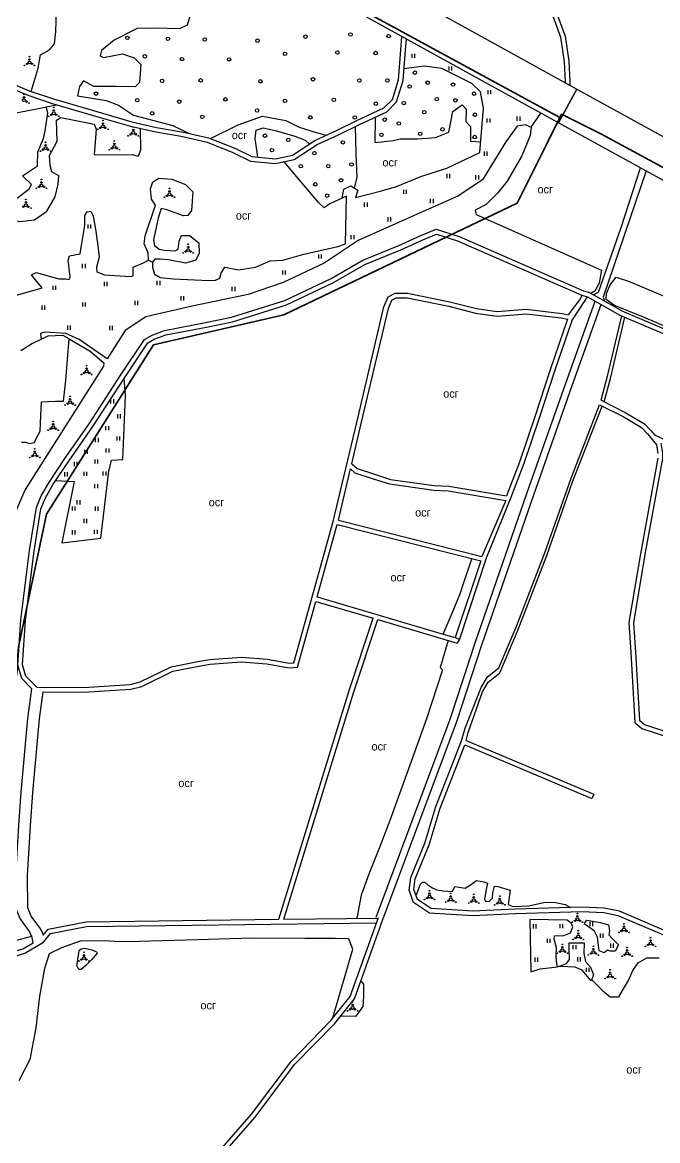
# Model space of a CAD drawing. Header units: millimetres. Extents: x 1378883 to 1389511, y 5662980 to 5673292.
# Drawn here: x 1385663 to 1386209, y 5663819 to 5664779 of the extents above; entities that cross this region are included whole.
import ezdxf

# ---------------------------------------------------------------- set-up
doc = ezdxf.new("R2010")
doc.units = ezdxf.units.MM
for name, color, linetype in [('вулиці', 7, 'Continuous'), ('КартаСкан', 252, 'Continuous'), ('на область', 5, 'Continuous'), ('район', 6, 'Continuous')]:
    doc.layers.add(name, color=color, linetype=linetype)
picture_1 = doc.add_image_def('image1.tif', size_in_pixel=(29607, 29619))

msp = doc.modelspace()

# ---------------------------------------------------------------- linework, layer by layer
at = {"layer": 'вулиці', "color": 7}
for p, q in [((1385997.86, 5664748.84), (1385997.86, 5664752.44)), ((1386000.26, 5664748.84), (1386000.26, 5664752.44)), ((1386029.62, 5664737.9), (1386029.62, 5664741.5)), ((1386032.02, 5664737.9), (1386032.02, 5664741.5)), ((1386063.04, 5664717.63), (1386063.04, 5664721.23)), ((1386065.44, 5664717.63), (1386065.44, 5664721.23)), ((1386088.13, 5664694.8), (1386088.13, 5664698.4)), ((1386090.53, 5664694.8), (1386090.53, 5664698.4)), ((1386062.35, 5664693.25), (1386062.35, 5664696.85)), ((1386064.75, 5664693.25), (1386064.75, 5664696.85)), ((1386059.92, 5664664.84), (1386059.92, 5664668.44)), ((1386062.32, 5664664.84), (1386062.32, 5664668.44)), ((1386027.9, 5664645.56), (1386027.9, 5664649.16)), ((1386030.3, 5664645.56), (1386030.3, 5664649.16)), ((1386052.7, 5664644.41), (1386052.7, 5664648.01)), ((1386055.1, 5664644.41), (1386055.1, 5664648.01)), ((1385990.78, 5664632), (1385990.78, 5664635.6)), ((1385993.18, 5664632), (1385993.18, 5664635.6)), ((1385957.1, 5664621.01), (1385957.1, 5664624.61)), ((1385959.5, 5664621.01), (1385959.5, 5664624.61)), ((1386013.81, 5664624.1), (1386013.81, 5664627.7)), ((1386016.21, 5664624.1), (1386016.21, 5664627.7)), ((1385977.21, 5664608.3), (1385977.21, 5664611.9)), ((1385979.61, 5664608.3), (1385979.61, 5664611.9)), ((1385719.7, 5664602.2), (1385719.7, 5664605.8)), ((1385722.1, 5664602.2), (1385722.1, 5664605.8)), ((1385945.69, 5664593), (1385945.69, 5664596.6)), ((1385948.09, 5664593), (1385948.09, 5664596.6)), ((1385917.71, 5664576.44), (1385917.71, 5664580.04)), ((1385920.11, 5664576.44), (1385920.11, 5664580.04)), ((1385715.02, 5664568.26), (1385715.02, 5664571.86)), ((1385717.42, 5664568.26), (1385717.42, 5664571.86)), ((1385886.93, 5664562.74), (1385886.93, 5664566.34)), ((1385889.33, 5664562.74), (1385889.33, 5664566.34)), ((1385733.81, 5664552.9), (1385733.81, 5664556.5)), ((1385736.21, 5664552.9), (1385736.21, 5664556.5)), ((1385779.09, 5664553.75), (1385779.09, 5664557.35)), ((1385781.49, 5664553.75), (1385781.49, 5664557.35)), ((1385689.81, 5664549.49), (1385689.81, 5664553.09)), ((1385692.21, 5664549.49), (1385692.21, 5664553.09)), ((1385799.6, 5664540.52), (1385799.6, 5664544.12)), ((1385802, 5664540.52), (1385802, 5664544.12)), ((1385843.49, 5664548.48), (1385843.49, 5664552.08)), ((1385845.89, 5664548.48), (1385845.89, 5664552.08)), ((1385680.34, 5664532.47), (1385680.34, 5664536.07)), ((1385682.74, 5664532.47), (1385682.74, 5664536.07)), ((1385715.15, 5664535.22), (1385715.15, 5664538.82)), ((1385717.55, 5664535.22), (1385717.55, 5664538.82)), ((1385760.04, 5664536.44), (1385760.04, 5664540.04)), ((1385762.44, 5664536.44), (1385762.44, 5664540.04)), ((1385702.32, 5664515.39), (1385702.32, 5664518.99)), ((1385704.72, 5664515.39), (1385704.72, 5664518.99)), ((1385738.36, 5664515.08), (1385738.36, 5664518.68)), ((1385740.76, 5664515.08), (1385740.76, 5664518.68)), ((1385739.4, 5664452.04), (1385739.4, 5664455.64)), ((1385741.8, 5664452.04), (1385741.8, 5664455.64)), ((1385745.27, 5664439.2), (1385745.27, 5664442.8)), ((1385747.67, 5664439.2), (1385747.67, 5664442.8)), ((1385735.1, 5664429.04), (1385735.1, 5664432.64)), ((1385737.5, 5664429.04), (1385737.5, 5664432.64)), ((1385726.24, 5664418.88), (1385726.24, 5664422.48)), ((1385728.64, 5664418.88), (1385728.64, 5664422.48)), ((1385744.68, 5664420.12), (1385744.68, 5664423.72)), ((1385747.08, 5664420.12), (1385747.08, 5664423.72)), ((1385716.85, 5664408.72), (1385716.85, 5664412.32)), ((1385719.25, 5664408.72), (1385719.25, 5664412.32)), ((1385735.41, 5664409.8), (1385735.41, 5664413.4)), ((1385737.81, 5664409.8), (1385737.81, 5664413.4)), ((1385707.99, 5664398.3), (1385707.99, 5664401.9)), ((1385710.39, 5664398.3), (1385710.39, 5664401.9)), ((1385725.84, 5664400.39), (1385725.84, 5664403.99)), ((1385728.24, 5664400.39), (1385728.24, 5664403.99)), ((1385699.7, 5664389.37), (1385699.7, 5664392.97)), ((1385702.1, 5664389.37), (1385702.1, 5664392.97)), ((1385716.42, 5664389.76), (1385716.42, 5664393.36)), ((1385718.82, 5664389.76), (1385718.82, 5664393.36)), ((1385732.84, 5664390.04), (1385732.84, 5664393.64)), ((1385735.24, 5664390.04), (1385735.24, 5664393.64)), ((1385725.69, 5664379.26), (1385725.69, 5664382.86)), ((1385728.09, 5664379.26), (1385728.09, 5664382.86)), ((1385706.25, 5664359.98), (1385706.25, 5664363.58)), ((1385708.65, 5664359.98), (1385708.65, 5664363.58)), ((1385710.44, 5664365.28), (1385710.44, 5664368.88)), ((1385712.84, 5664365.28), (1385712.84, 5664368.88)), ((1385725.99, 5664359.91), (1385725.99, 5664363.51)), ((1385728.39, 5664359.91), (1385728.39, 5664363.51)), ((1385716.27, 5664349.29), (1385716.27, 5664352.89)), ((1385718.67, 5664349.29), (1385718.67, 5664352.89)), ((1385706.39, 5664339.57), (1385706.39, 5664343.17)), ((1385708.79, 5664339.57), (1385708.79, 5664343.17)), ((1385725.38, 5664340.03), (1385725.38, 5664343.63)), ((1385727.78, 5664340.03), (1385727.78, 5664343.63)), ((1386150.72, 5664003.21), (1386150.72, 5664006.81)), ((1386153.12, 5664003.21), (1386153.12, 5664006.81)), ((1386102.08, 5664001.14), (1386102.08, 5664004.74)), ((1386104.48, 5664001.14), (1386104.48, 5664004.74)), ((1386124.95, 5664001.32), (1386124.95, 5664004.92)), ((1386127.35, 5664001.32), (1386127.35, 5664004.92)), ((1386159.48, 5663993.11), (1386159.48, 5663996.71)), ((1386161.88, 5663993.11), (1386161.88, 5663996.71)), ((1386114.02, 5663988.75), (1386114.02, 5663992.35)), ((1386116.42, 5663988.75), (1386116.42, 5663992.35)), ((1386136.19, 5663983.32), (1386136.19, 5663986.92)), ((1386138.59, 5663983.32), (1386138.59, 5663986.92)), ((1386168.42, 5663984.61), (1386168.42, 5663988.21)), ((1386170.82, 5663984.61), (1386170.82, 5663988.21)), ((1386103.54, 5663972.61), (1386103.54, 5663976.21)), ((1386105.94, 5663972.61), (1386105.94, 5663976.21)), ((1386140.03, 5663972.89), (1386140.03, 5663976.49)), ((1386142.43, 5663972.89), (1386142.43, 5663976.49)), ((1386147.46, 5663963.88), (1386147.46, 5663967.48)), ((1386149.86, 5663963.88), (1386149.86, 5663967.48))]:
    msp.add_line(p, q, dxfattribs=at)
for points in [[(1385964.68, 5665266.3), (1385988.07, 5665152.48), (1386031.49, 5665024.9), (1386047.86, 5664974.83), (1386087.68, 5664848.98), (1386103.62, 5664823.81), (1386120.34, 5664780.18), (1386125.36, 5664766.48), (1386128.52, 5664745.56), (1386129.31, 5664728.39), (1386129.26, 5664727.57)], [(1385968.73, 5665266.98), (1385992.09, 5665153.06), (1386035.28, 5665026.17), (1386051.67, 5664976.05), (1386091.34, 5664850.68), (1386107.21, 5664825.61), (1386124.08, 5664781.59), (1386129.25, 5664767.47), (1386132.5, 5664745.95), (1386133.31, 5664728.38), (1386133.15, 5664725.43)], [(1385645.58, 5664541.37), (1385680.3, 5664551.44), (1385676.88, 5664555.39), (1385671.31, 5664562.4), (1385675.08, 5664564.38), (1385686.42, 5664561.5), (1385694.51, 5664559.16), (1385700.63, 5664558.98), (1385703.51, 5664558.45), (1385704.4, 5664560.78), (1385702.79, 5664575.16), (1385703.89, 5664578.82), (1385712.89, 5664580.62), (1385714.15, 5664587.81), (1385716.85, 5664604.89), (1385716.85, 5664613.51), (1385718.83, 5664616.75), (1385722.24, 5664617.11), (1385724.22, 5664612.97), (1385726.02, 5664601.83), (1385728.54, 5664585.3), (1385729.26, 5664577.57), (1385726.92, 5664569.04), (1385727.28, 5664565.17), (1385733.76, 5664562.47), (1385756.42, 5664561.21), (1385758.58, 5664561.57), (1385758.58, 5664569.04), (1385768.01, 5664573.09), (1385771.6, 5664575.24), (1385771.42, 5664581.53), (1385768.01, 5664589.08), (1385768.73, 5664596.09), (1385777.55, 5664622.39), (1385774.13, 5664627.6), (1385773.41, 5664636.23), (1385775.21, 5664642.34), (1385780.43, 5664645.4), (1385791.58, 5664644.68), (1385803.27, 5664640.01), (1385809.75, 5664633.72), (1385808.49, 5664617.72), (1385805.25, 5664613.59), (1385801.65, 5664613.23), (1385787.44, 5664618.26), (1385782.41, 5664619.52), (1385779.89, 5664611.25), (1385775.93, 5664592.56), (1385776.65, 5664587.71), (1385780.79, 5664584.47), (1385785.28, 5664583.57), (1385794.64, 5664583.03), (1385796.98, 5664584.47), (1385797.88, 5664591.48), (1385800.04, 5664596.33), (1385806.69, 5664596.15), (1385814.79, 5664590.04), (1385814.97, 5664581.06), (1385812.27, 5664575.12), (1385803.27, 5664572.43), (1385788.88, 5664575.3), (1385782.05, 5664576.02), (1385777.19, 5664576.02), (1385775.03, 5664573.51), (1385775.03, 5664569.04), (1385776.65, 5664562.98), (1385781.69, 5664560.28), (1385793.02, 5664559.03), (1385811.19, 5664558.31), (1385823.96, 5664557.77), (1385829, 5664557.95), (1385832.77, 5664559.57), (1385834.03, 5664564.06), (1385837.27, 5664569.04), (1385848.85, 5664566.77), (1385863.42, 5664569.04), (1385876.19, 5664574.5), (1385886.99, 5664575.04), (1385904.86, 5664580.27), (1385934, 5664586.92), (1385940.83, 5664589.08), (1385941.49, 5664630.19), (1385927.18, 5664623.38), (1385922.41, 5664619.98), (1385917.41, 5664624.52), (1385887.97, 5664659.61)], [(1385842.94, 5664526.19), (1385888.6, 5664540.38), (1385928.42, 5664559.42), (1385955.53, 5664575.04), (1385986.56, 5664587.73), (1386005.4, 5664596.34), (1386018.6, 5664601.71), (1386038.38, 5664595.36), (1386144.96, 5664548.78), (1386149.39, 5664547.54)], [(1385843.75, 5664522.27), (1385890.06, 5664536.65), (1385930.28, 5664555.88), (1385957.3, 5664571.44), (1385988.15, 5664584.06), (1386006.99, 5664592.67), (1386018.76, 5664597.46), (1386036.97, 5664591.62), (1386143.62, 5664545), (1386148.31, 5664543.69)], [(1385675.65, 5664208.48), (1385715.74, 5664208.05), (1385755.91, 5664210.55), (1385764.4, 5664212.86), (1385791.1, 5664225.81), (1385814.03, 5664230.48), (1385824.22, 5664232.02), (1385851.07, 5664234.03), (1385873.76, 5664232.48), (1385892.43, 5664229.09), (1385896.44, 5664229.4), (1385930.27, 5664350.79), (1385950.38, 5664435.76), (1385973.71, 5664534.92), (1385977.38, 5664543.54), (1385983.21, 5664546.78), (1385994.01, 5664546.78), (1386030.21, 5664539.46), (1386053.21, 5664533.55), (1386070.95, 5664531.14), (1386095.92, 5664533.11), (1386126.59, 5664529.39), (1386132.06, 5664528.29)], [(1386132.06, 5664528.29), (1386142.48, 5664541.78), (1386143.85, 5664544.9)], [(1386135.06, 5664523.08), (1386145.95, 5664539.72), (1386148.31, 5664543.69)], [(1386148.31, 5664543.69), (1386176.24, 5664527.99)], [(1386177.8, 5664531.67), (1386149.39, 5664547.54)], [(1385946.08, 5664400.23), (1385954.27, 5664434.84), (1385977.53, 5664533.67), (1385980.53, 5664540.71), (1385984.25, 5664542.78), (1385993.61, 5664542.78), (1386029.31, 5664535.56), (1386052.44, 5664529.61), (1386070.84, 5664527.12), (1386095.84, 5664529.09), (1386125.95, 5664525.44), (1386131.28, 5664524.37)], [(1385671.53, 5663994.6), (1385669.01, 5663999.55), (1385661.51, 5664009.74), (1385658.06, 5664017.84), (1385657.72, 5664046.57), (1385660.42, 5664089.6), (1385662.26, 5664118.27), (1385668.18, 5664181.58), (1385671.44, 5664207.07), (1385662.88, 5664215.87), (1385659.5, 5664227.19), (1385662.15, 5664266.29), (1385669.5, 5664325.63), (1385675.41, 5664362.59), (1385679.51, 5664372.82), (1385686.5, 5664384.75), (1385699.81, 5664404.78), (1385720.55, 5664434.53), (1385747.29, 5664475.64), (1385768.25, 5664506.97), (1385774.7, 5664510.76), (1385785.31, 5664514.73), (1385820.55, 5664521.55), (1385842.94, 5664526.19)], [(1386131.28, 5664524.37), (1386116.43, 5664481.06), (1386102.9, 5664439.71), (1386090.13, 5664401.75), (1386079.01, 5664372.77)], [(1386160.14, 5664454.76), (1386165.95, 5664476.64), (1386177.96, 5664527.26)], [(1386162.8, 5664453.41), (1386168.1, 5664473.4), (1386180.62, 5664526.13)], [(1386176.24, 5664527.99), (1386356.74, 5664451.34), (1386419, 5664422.44), (1386423.07, 5664419.01), (1386636.57, 5664330.62), (1386812.48, 5664257.84), (1386848.43, 5664240.48), (1386850.78, 5664233.81), (1386851.68, 5664227.68), (1386845.49, 5664220.75)], [(1386177.8, 5664531.67), (1386358.37, 5664455), (1386421.17, 5664425.84), (1386425.18, 5664422.47), (1386638.09, 5664334.32), (1386814.12, 5664261.49), (1386851.66, 5664243.36), (1386854.68, 5664234.77), (1386855.91, 5664226.41), (1386850.64, 5664220.51)], [(1385675.65, 5664208.48), (1385666.43, 5664217.95), (1385663.54, 5664227.64), (1385666.13, 5664265.91), (1385673.46, 5664325.07), (1385679.29, 5664361.51), (1385683.11, 5664371.06), (1385689.89, 5664382.63), (1385703.11, 5664402.53), (1385723.87, 5664432.3), (1385750.63, 5664473.43), (1385771.07, 5664503.99), (1385776.42, 5664507.13), (1385786.4, 5664510.87), (1385821.34, 5664517.63), (1385843.75, 5664522.27)], [(1386135.06, 5664523.08), (1386120.22, 5664479.79), (1386106.7, 5664438.45), (1386093.9, 5664400.39), (1386082.74, 5664371.34)], [(1385662.7, 5664418.67), (1385666.12, 5664418.92), (1385669.42, 5664417.65), (1385673.73, 5664418.54), (1385675.12, 5664421.96), (1385678.59, 5664428.37), (1385679.12, 5664441.83), (1385679.65, 5664453.52), (1385691.71, 5664453.88), (1385698.8, 5664453.88), (1385700.58, 5664472.01), (1385703.42, 5664507.67), (1385698.46, 5664510.33), (1385685.16, 5664509.79), (1385672.04, 5664503.42), (1385661.94, 5664497.22)], [(1385692.02, 5664385.83), (1385707.86, 5664385.13), (1385697.34, 5664332.32), (1385730.75, 5664336.33), (1385737.7, 5664393.97), (1385739.74, 5664403.36), (1385749.68, 5664403.77), (1385751.92, 5664458.76), (1385750.63, 5664473.43)], [(1386221.36, 5663992.24), (1386174.65, 5664012.05), (1386162.36, 5664014.65), (1386143.57, 5664015.4), (1386086.61, 5664013.72), (1386050.03, 5664011.88), (1386012.77, 5664014.26), (1385999.16, 5664023.59), (1385995.32, 5664034.12), (1385996.74, 5664044.92), (1386008.8, 5664074.31), (1386018.28, 5664105.83), (1386033.64, 5664145.47), (1386040.15, 5664162.27), (1386043.36, 5664173.27), (1386057.13, 5664207.98), (1386062.53, 5664217.15), (1386072.42, 5664225.07), (1386087.25, 5664259.81), (1386112.1, 5664324.65), (1386134.32, 5664387.89), (1386158.87, 5664450.92)], [(1386044.38, 5664162.52), (1386046.07, 5664169.55), (1386058.27, 5664204.32), (1386063.14, 5664212.59), (1386073.24, 5664220.68), (1386088.49, 5664256.42), (1386113.39, 5664321.37), (1386135.61, 5664384.61), (1386161.01, 5664449.83)], [(1386158.87, 5664450.92), (1386178.92, 5664440.7), (1386194.75, 5664431.26), (1386200.03, 5664425.99), (1386207.53, 5664416.56), (1386208.92, 5664409.06)], [(1386160.14, 5664454.76), (1386180.86, 5664444.2), (1386197.23, 5664434.44), (1386203.02, 5664428.66), (1386205.86, 5664425.08)], [(1386205.86, 5664425.08), (1386216.86, 5664419.81)], [(1386211.32, 5664418.03), (1386212.92, 5664409.43), (1386212.92, 5664404.82), (1386197.78, 5664322.25), (1386187.92, 5664263.68), (1386189.69, 5664238.51), (1386193.08, 5664180.02), (1386197.23, 5664176.31), (1386220.89, 5664168.64), (1386247.23, 5664159.01), (1386261.71, 5664150.84), (1386263.16, 5664133.02), (1386263.72, 5664118.3), (1386271.89, 5664111.67), (1386306.03, 5664100.26), (1386355.01, 5664067.53), (1386364.92, 5664062.72), (1386381.01, 5664057.9), (1386398.77, 5664046.26), (1386421.39, 5664028.82), (1386437.7, 5664009.66), (1386451.14, 5663996.55), (1386460.05, 5663983.69), (1386477, 5663951.2)], [(1385946.08, 5664400.23), (1385950.84, 5664396.14), (1385965.64, 5664391.21), (1385979.23, 5664386.82), (1386016.94, 5664381.69), (1386029.38, 5664381.01), (1386079.01, 5664372.77)], [(1386208.92, 5664405.18), (1386193.84, 5664322.94), (1386183.89, 5664263.87), (1386185.7, 5664238.26), (1386189.18, 5664178.14), (1386195.2, 5664172.76), (1386219.58, 5664164.85)], [(1385934.62, 5664351.84), (1385945.04, 5664395.85)], [(1385945.04, 5664395.85), (1385948.83, 5664392.59), (1385964.39, 5664387.41), (1385978.34, 5664382.9), (1386016.57, 5664377.7), (1386028.95, 5664377.03), (1386078.35, 5664368.83)], [(1386082.74, 5664371.34), (1386061.56, 5664319.1)], [(1386078.35, 5664368.83), (1386057.87, 5664320.67)], [(1385934.62, 5664351.84), (1386057.87, 5664320.67)], [(1385916.35, 5664285.94), (1385933.63, 5664347.96)], [(1385933.63, 5664347.96), (1386056.89, 5664316.79)], [(1386024.66, 5664254), (1386032.38, 5664271.91), (1386039.32, 5664289.32), (1386042.04, 5664297.45), (1386049.17, 5664318.74)], [(1386056.89, 5664316.79), (1386034.84, 5664251)], [(1386061.56, 5664319.1), (1386038.63, 5664249.73)], [(1385916.35, 5664285.94), (1386024.66, 5664254)], [(1385681.15, 5664204.42), (1385715.84, 5664204.05), (1385756.57, 5664206.58), (1385765.81, 5664209.1), (1385792.39, 5664221.99), (1385814.73, 5664226.54), (1385824.67, 5664228.04), (1385851.08, 5664230.02), (1385873.26, 5664228.51), (1385892.22, 5664225.06), (1385899.54, 5664225.63), (1385915.28, 5664282.09)], [(1385915.28, 5664282.09), (1385964.54, 5664267.56)], [(1385883.62, 5664009.04), (1385943.97, 5664205.58), (1385964.54, 5664267.56)], [(1385887.82, 5664009.1), (1385947.78, 5664204.37), (1385968.38, 5664266.43)], [(1385962.91, 5664268.04), (1385964.54, 5664267.56)], [(1385968.38, 5664266.43), (1386036.59, 5664246.31)], [(1386028.88, 5664248.59), (1386021.93, 5664225.28), (1386023.91, 5664223.16), (1386010.36, 5664181.26), (1385992.95, 5664133.29), (1385978.69, 5664094.02), (1385969.81, 5664070.75), (1385960.76, 5664047.66), (1385954.26, 5664029.81), (1385950.38, 5664009.9)], [(1385681.12, 5663996.5), (1385678.45, 5664001.73), (1385671.03, 5664011.82), (1385668.07, 5664018.75), (1385667.75, 5664046.55), (1385670.44, 5664089.42), (1385672.28, 5664118.03), (1385678.18, 5664181.22), (1385681.15, 5664204.42)], [(1386044.38, 5664162.52), (1386153.75, 5664116.39)], [(1386478.53, 5663951.26), (1386431.46, 5663949.63), (1386391.3, 5663954.57), (1386304.76, 5663976.89), (1386274.5, 5663986.2), (1386222.53, 5663996.09), (1386175.86, 5664015.89), (1386162.86, 5664018.64), (1386143.59, 5664019.4), (1386086.45, 5664017.72), (1386050.06, 5664015.89), (1386014.12, 5664018.18), (1386002.48, 5664026.16), (1385999.42, 5664034.56), (1386000.64, 5664043.88), (1386012.57, 5664072.98), (1386022.06, 5664104.53), (1386037.37, 5664144.03), (1386043.07, 5664158.73)], [(1386043.07, 5664158.73), (1386152.2, 5664112.71)], [(1386153.75, 5664116.39), (1386152.2, 5664112.71)], [(1386001.24, 5664029.56), (1386003.41, 5664034.62), (1386005.07, 5664039.15), (1386006.87, 5664040.81), (1386008.67, 5664040.81), (1386011.55, 5664038.29), (1386015.51, 5664035.99), (1386019.04, 5664034.48), (1386024.65, 5664033.4), (1386032.68, 5664032.98), (1386034.49, 5664037.11), (1386038.22, 5664036.61), (1386043.56, 5664035.9), (1386048.09, 5664038.62), (1386053.03, 5664042.24), (1386059.57, 5664041.34), (1386062.49, 5664039.93), (1386061.59, 5664034.59), (1386060.08, 5664026.34), (1386060.98, 5664024.33), (1386064.21, 5664024.73), (1386066.83, 5664027.25), (1386067.13, 5664031.88), (1386068.54, 5664037.51), (1386071.52, 5664037.19), (1386082.09, 5664034.09), (1386080.26, 5664021.84), (1386084.63, 5664020.01), (1386098.15, 5664020.72), (1386112.24, 5664023.67), (1386121.12, 5664023.39), (1386129.29, 5664021.84), (1386133.98, 5664019.12)], [(1385681.19, 5663995.34), (1385685.39, 5664000.49), (1385718.08, 5664006.9), (1385883.62, 5664009.04)], [(1385681.56, 5663989.45), (1385687.58, 5663996.85), (1385718.49, 5664002.91), (1385967.55, 5664006.13)], [(1385817.96, 5663783.43), (1385818.17, 5663783.94), (1385824.64, 5663794.98), (1385863.05, 5663839.07), (1385897, 5663884.34), (1385931.21, 5663919.38), (1385948.35, 5663940.86), (1385972.74, 5664008.74)], [(1385821.38, 5663797.32), (1385859.94, 5663841.59), (1385893.95, 5663886.95), (1385928.21, 5663922.03), (1385944.81, 5663942.83), (1385969.13, 5664010.49)], [(1385887.82, 5664009.1), (1385969, 5664010.14)], [(1386099.05, 5664009), (1386099.69, 5663963.83), (1386107.75, 5663966.38), (1386122.82, 5663968.29), (1386122.18, 5663970.83), (1386121.55, 5663977.19), (1386121.97, 5663984.61), (1386119.85, 5663992.03), (1386120.06, 5663994.79), (1386128.12, 5663995.22), (1386133.85, 5663997.34), (1386135.98, 5664002.42), (1386134.7, 5664005.39), (1386131.1, 5664008.15), (1386099.05, 5664009)], [(1386145.82, 5664005.6), (1386147.76, 5664008.23), (1386159.52, 5664006.3), (1386166.36, 5664004.37), (1386167.42, 5663999.11), (1386166.71, 5663995.6), (1386169.7, 5663992.44), (1386175.14, 5663987), (1386172.16, 5663981.57), (1386167.77, 5663981.57), (1386165.66, 5663982.45), (1386162.68, 5663980.34), (1386158.46, 5663982.09), (1386157.94, 5663986.48), (1386157.06, 5663993.67), (1386154.43, 5663998.93), (1386149.16, 5664002.61), (1386145.57, 5664005.25)], [(1385681.19, 5663995.34), (1385681.12, 5663996.5)], [(1385545.65, 5663767.56), (1385550.43, 5663772.65), (1385555.11, 5663781.99), (1385560.11, 5663804.63), (1385563.39, 5663834.79), (1385564.04, 5663854.4), (1385563.83, 5663872.48), (1385567.33, 5663899.82), (1385568.42, 5663919.42), (1385573.65, 5663933.8), (1385585.64, 5663943.6), (1385605.3, 5663956.99), (1385629.51, 5663969.62), (1385643.68, 5663977.68), (1385655.23, 5663980.95), (1385663.74, 5663983.57), (1385672.75, 5663988.89), (1385671.53, 5663994.6)], [(1385560.68, 5663788.68), (1385564.07, 5663803.98), (1385567.38, 5663834.51), (1385568.04, 5663854.35), (1385567.83, 5663872.25), (1385571.31, 5663899.45), (1385572.38, 5663918.61), (1385577.03, 5663931.4), (1385588.04, 5663940.39), (1385607.36, 5663953.55), (1385631.42, 5663966.11), (1385645.23, 5663973.97), (1385656.36, 5663977.11), (1385665.36, 5663979.88), (1385681.56, 5663989.45)], [(1385929.53, 5663923.68), (1385939.79, 5663958.77), (1385946.87, 5663983.52), (1385943.59, 5663992.36), (1385932.21, 5663992.61), (1385905.67, 5663992.61), (1385860.52, 5663992.7), (1385804.14, 5663991.18), (1385783.16, 5663990.42), (1385763.95, 5663989.92), (1385747.01, 5663989.66), (1385733.86, 5663990.42), (1385712.88, 5663990.17), (1385696.96, 5663984.61), (1385686.34, 5663979.31), (1385682.29, 5663966.68), (1385677.98, 5663943.08), (1385674.95, 5663915.8), (1385669.64, 5663888.53), (1385660.24, 5663870.24)], [(1386123.48, 5663968.6), (1386130.27, 5663971.15), (1386133.03, 5663974.54), (1386132.6, 5663983.23), (1386132.6, 5663988.75), (1386140.88, 5663988.96), (1386145.55, 5663988.96), (1386145.34, 5663979.63), (1386146.61, 5663972.84), (1386151.07, 5663967.97), (1386153.61, 5663961.39), (1386151.49, 5663956.09), (1386143.85, 5663965.42), (1386137.91, 5663967.97), (1386131.54, 5663968.18), (1386123.48, 5663968.6)], [(1385713.88, 5663983.57), (1385716.64, 5663984.26), (1385722.98, 5663982.81), (1385727.12, 5663980.95), (1385727.47, 5663979.92), (1385722.64, 5663974.13), (1385717.53, 5663969.03), (1385713.74, 5663965.79), (1385711.74, 5663966), (1385710.22, 5663969.44), (1385711.05, 5663974.47), (1385711.74, 5663980.06), (1385712.15, 5663982.26), (1385713.88, 5663983.57)], [(1386151.94, 5663957.21), (1386161.25, 5663947.82), (1386167.83, 5663942.52), (1386175.26, 5663942.31), (1386178.44, 5663947.82), (1386183.75, 5663956.52), (1386187.36, 5663965), (1386192.03, 5663971.78), (1386199.49, 5663976.03), (1386210.06, 5663975.86)], [(1385936.51, 5663926.02), (1385949.9, 5663925.84), (1385955.91, 5663934.24), (1385956.51, 5663942.84), (1385956.31, 5663953.24), (1385953.99, 5663956.57)]]:
    msp.add_lwpolyline(points, dxfattribs=at)
for points in [[(1386079.75, 5664754.8), (1386139.38, 5664722.01), (1386123.47, 5664693.09), (1386063.82, 5664725.89), (1385594.01, 5664985.3), (1385567.78, 5664999.79), (1385579.27, 5665031.15), (1385609.97, 5665014.19), (1386079.75, 5664754.8)], [(1386234.61, 5664669.63), (1386427.2, 5664563.82), (1386411.32, 5664534.89), (1386218.72, 5664640.72), (1386123.47, 5664693.09), (1386139.38, 5664722.01), (1386234.61, 5664669.63)]]:
    msp.add_lwpolyline(points, close=True, dxfattribs=at)
at = {"layer": 'вулиці', "color": 7, "lineweight": -2}
for points in [[(1386095.56, 5664691.25), (1386088.08, 5664690.25), (1386078.44, 5664676.59), (1386058.44, 5664644.18), (1386037.05, 5664630.12), (1386004.68, 5664615.78), (1385951.49, 5664591.88), (1385922.5, 5664572.48), (1385887.22, 5664555.79), (1385857.1, 5664545.66), (1385808.98, 5664535.54), (1385769.21, 5664526.48), (1385751.48, 5664514.67), (1385736.28, 5664490.49), (1385712.08, 5664507.08), (1385700.67, 5664512.13), (1385682.5, 5664513.4), (1385678.87, 5664512.06), (1385679.55, 5664507.07)], [(1386095.56, 5664691.25), (1386099.98, 5664689.44), (1386099.09, 5664682.14), (1386092.14, 5664664.68), (1386079.59, 5664643.03), (1386071.48, 5664632.84), (1386061.52, 5664622.78), (1386052.13, 5664617.91), (1386052.95, 5664614.21), (1386160.4, 5664566.63), (1386158.4, 5664555.3), (1386154.63, 5664548.59), (1386151.17, 5664546.55)], [(1386153.34, 5664545.33), (1386157.87, 5664547.56), (1386177.21, 5664603.1), (1386194.01, 5664654.31)], [(1386198.66, 5664651.75), (1386162.01, 5664543.45), (1386163.14, 5664539.86)], [(1386164.36, 5664541.38), (1386164.63, 5664546.41), (1386167.85, 5664553.91), (1386172.95, 5664560.48), (1386183.68, 5664557.13), (1386591.6, 5664385.23), (1386899.58, 5664254.22), (1387090.63, 5664170.21), (1387093.29, 5664165.17), (1387093.02, 5664156.41), (1387090.36, 5664150.04), (1387083.72, 5664150.3), (1386858.6, 5664245.18), (1386670.11, 5664328.48), (1386484.79, 5664403.91), (1386402.68, 5664438.03), (1386302.1, 5664481.16), (1386196.61, 5664526.01), (1386171.09, 5664536.51), (1386164.36, 5664541.38)], [(1385967.12, 5664010.83), (1386030.67, 5664180.98), (1386051.93, 5664246.58), (1386096.56, 5664375.58), (1386129.73, 5664469.38), (1386154.98, 5664539.94)], [(1385972.74, 5664008.74), (1386036.33, 5664179.01), (1386057.62, 5664244.68), (1386102.23, 5664373.6), (1386135.39, 5664467.37), (1386160.29, 5664536.95)], [(1385703.42, 5664507.67), (1385721.5, 5664496.87), (1385733.26, 5664486.85), (1385732.87, 5664484.17), (1385665.85, 5664378.16), (1385658.27, 5664360.89), (1385654.86, 5664339.47), (1385635.8, 5664221.57), (1385621.98, 5664117.52), (1385616.35, 5664053.08), (1385616.33, 5664026.64), (1385611.21, 5663994.93), (1385605.07, 5663983.17), (1385570.58, 5663961.14), (1385546.2, 5663943.28), (1385424.37, 5663900.37)], [(1385659.5, 5664227.19), (1385654.95, 5664192.92), (1385643.48, 5664085.78), (1385642.54, 5664034.72), (1385636.9, 5663985.34), (1385671.53, 5663994.6)]]:
    msp.add_lwpolyline(points, dxfattribs=at)
at = {"layer": 'вулиці', "color": 7}
for centre, radius in [((1385753.48, 5664765.98), 1.49), ((1385788.3, 5664765.18), 1.49), ((1385819.91, 5664764.64), 1.49), ((1385865.17, 5664763.57), 1.49), ((1385906.42, 5664767.05), 1.49), ((1385944.99, 5664768.92), 1.49), ((1385977.73, 5664767.55), 1.49), ((1385933.74, 5664753.4), 1.49), ((1385669.46, 5664744.89), 1.25), ((1385669.46, 5664747.39), 0.625), ((1385669.46, 5664749.89), 0.312), ((1385768.48, 5664750.19), 1.49), ((1385800.35, 5664747.78), 1.49), ((1385840.8, 5664747.51), 1.49), ((1385888.75, 5664752.33), 1.49), ((1385966.56, 5664752.96), 1.49), ((1385665.13, 5664742.39), 0.312), ((1385667.29, 5664743.64), 0.625), ((1385671.62, 5664743.64), 0.625), ((1385673.79, 5664742.39), 0.312), ((1386000.28, 5664736.1), 1.49), ((1385783.28, 5664729.1), 1.49), ((1385816.35, 5664729.53), 1.49), ((1385867.69, 5664728.67), 1.49), ((1385912.86, 5664730.43), 1.49), ((1385952.6, 5664729.36), 1.49), ((1385976.65, 5664729.36), 1.49), ((1386011.2, 5664727.56), 1.49), ((1386033.04, 5664725.9), 1.49), ((1385664.75, 5664717.48), 0.312), ((1385726.53, 5664718.11), 1.49), ((1385995.77, 5664724.24), 1.49), ((1386051.09, 5664718.07), 1.49), ((1385664.75, 5664712.48), 1.25), ((1385664.75, 5664714.98), 0.625), ((1385666.92, 5664711.23), 0.625), ((1385669.08, 5664709.98), 0.312), ((1385761.97, 5664712.53), 1.49), ((1385798.05, 5664711.24), 1.49), ((1385837.56, 5664713.17), 1.49), ((1385888.74, 5664711.89), 1.49), ((1385930.65, 5664712.78), 1.49), ((1385966.73, 5664709.48), 1.49), ((1385990.78, 5664710), 1.49), ((1386019.03, 5664713.32), 1.49), ((1386034.94, 5664712.37), 1.49), ((1385685.96, 5664698.69), 0.312), ((1385688.12, 5664699.94), 0.625), ((1385690.29, 5664701.19), 1.25), ((1385690.29, 5664703.69), 0.625), ((1385690.29, 5664706.19), 0.312), ((1385692.45, 5664699.94), 0.625), ((1385694.62, 5664698.69), 0.312), ((1385774.77, 5664701.16), 1.49), ((1385817.78, 5664698.2), 1.49), ((1385864.81, 5664703.66), 1.49), ((1385910.51, 5664697.76), 1.49), ((1385948.76, 5664697.62), 1.49), ((1385974.4, 5664695.77), 1.49), ((1386008.35, 5664702.17), 1.49), ((1386051.8, 5664700.04), 1.49), ((1385728.19, 5664687.5), 0.312), ((1385730.36, 5664688.75), 0.625), ((1385732.52, 5664690), 1.25), ((1385732.52, 5664692.5), 0.625), ((1385732.52, 5664695), 0.312), ((1385734.69, 5664688.75), 0.625), ((1385736.85, 5664687.5), 0.312), ((1385758.57, 5664689.42), 0.312), ((1385986.51, 5664692.45), 1.49), ((1386024.02, 5664687.46), 1.49), ((1385754.24, 5664681.92), 0.312), ((1385756.41, 5664683.17), 0.625), ((1385758.57, 5664684.42), 1.25), ((1385758.57, 5664686.92), 0.625), ((1385760.74, 5664683.17), 0.625), ((1385762.9, 5664681.92), 0.312), ((1385871.62, 5664682), 1.49), ((1385891.56, 5664678.44), 1.49), ((1385971.55, 5664682.72), 1.49), ((1386004.79, 5664683.67), 1.49), ((1386051.56, 5664680.82), 1.49), ((1385678.92, 5664668.78), 0.312), ((1385681.09, 5664670.03), 0.625), ((1385683.25, 5664671.28), 1.25), ((1385683.25, 5664673.78), 0.625), ((1385683.25, 5664676.28), 0.312), ((1385685.42, 5664670.03), 0.625), ((1385687.58, 5664668.78), 0.312), ((1385737.94, 5664669.94), 0.312), ((1385740.11, 5664671.19), 0.625), ((1385742.27, 5664672.44), 1.25), ((1385742.27, 5664674.94), 0.625), ((1385742.27, 5664677.44), 0.312), ((1385744.44, 5664671.19), 0.625), ((1385746.6, 5664669.94), 0.312), ((1385877.58, 5664669.52), 1.49), ((1385914.03, 5664666.98), 1.49), ((1385938.48, 5664676.23), 1.49), ((1385902.39, 5664655.83), 1.49), ((1385925.9, 5664655.83), 1.49), ((1385945.84, 5664657.25), 1.49), ((1385679.71, 5664639.32), 1.25), ((1385679.71, 5664641.82), 0.625), ((1385679.71, 5664644.32), 0.312), ((1385914.74, 5664640.17), 1.49), ((1385936.82, 5664643.73), 1.49), ((1385675.38, 5664636.82), 0.312), ((1385677.55, 5664638.07), 0.625), ((1385681.88, 5664638.07), 0.625), ((1385684.04, 5664636.82), 0.312), ((1385787.48, 5664630.38), 0.625), ((1385789.65, 5664631.63), 1.25), ((1385789.65, 5664634.13), 0.625), ((1385789.65, 5664636.63), 0.312), ((1385791.81, 5664630.38), 0.625), ((1385924.95, 5664630.45), 1.49), ((1385664.22, 5664621.04), 0.625), ((1385666.39, 5664622.29), 1.25), ((1385666.39, 5664624.79), 0.625), ((1385666.39, 5664627.29), 0.312), ((1385668.55, 5664621.04), 0.625), ((1385785.32, 5664629.13), 0.312), ((1385793.98, 5664629.13), 0.312), ((1385670.72, 5664619.79), 0.312), ((1385803.51, 5664582.55), 0.625), ((1385805.68, 5664583.8), 1.25), ((1385805.68, 5664586.3), 0.625), ((1385805.68, 5664588.8), 0.312), ((1385807.84, 5664582.55), 0.625), ((1385801.35, 5664581.3), 0.312), ((1385810.01, 5664581.3), 0.312), ((1385714.18, 5664476.95), 0.312), ((1385716.35, 5664478.2), 0.625), ((1385718.51, 5664479.45), 1.25), ((1385718.51, 5664481.95), 0.625), ((1385718.51, 5664484.45), 0.312), ((1385720.68, 5664478.2), 0.625), ((1385722.84, 5664476.95), 0.312), ((1385704.33, 5664458.13), 0.312), ((1385700, 5664450.63), 0.312), ((1385702.17, 5664451.88), 0.625), ((1385704.33, 5664453.13), 1.25), ((1385704.33, 5664455.63), 0.625), ((1385706.5, 5664451.88), 0.625), ((1385708.66, 5664450.63), 0.312), ((1385685.46, 5664429.14), 0.312), ((1385687.62, 5664430.39), 0.625), ((1385689.79, 5664431.64), 1.25), ((1385689.79, 5664434.14), 0.625), ((1385689.79, 5664436.64), 0.312), ((1385691.95, 5664430.39), 0.625), ((1385694.12, 5664429.14), 0.312), ((1385673.97, 5664408.04), 1.25), ((1385673.97, 5664410.54), 0.625), ((1385673.97, 5664413.04), 0.312), ((1385669.64, 5664405.54), 0.312), ((1385671.81, 5664406.79), 0.625), ((1385676.14, 5664406.79), 0.625), ((1385678.3, 5664405.54), 0.312), ((1386008.49, 5664026.02), 0.312), ((1386010.65, 5664027.27), 0.625), ((1386012.82, 5664028.52), 1.25), ((1386012.82, 5664031.02), 0.625), ((1386012.82, 5664033.52), 0.312), ((1386014.98, 5664027.27), 0.625), ((1386017.15, 5664026.02), 0.312), ((1386028.87, 5664024.92), 0.625), ((1386031.03, 5664026.17), 1.25), ((1386031.03, 5664028.67), 0.625), ((1386031.03, 5664031.17), 0.312), ((1386033.2, 5664024.92), 0.625), ((1386050.77, 5664025.47), 1.25), ((1386050.77, 5664027.97), 0.625), ((1386050.77, 5664030.47), 0.312), ((1386073.13, 5664023.94), 1.25), ((1386073.13, 5664026.44), 0.625), ((1386073.13, 5664028.94), 0.312), ((1386026.7, 5664023.67), 0.312), ((1386035.36, 5664023.67), 0.312), ((1386046.44, 5664022.97), 0.312), ((1386048.6, 5664024.22), 0.625), ((1386052.93, 5664024.22), 0.625), ((1386055.1, 5664022.97), 0.312), ((1386068.8, 5664021.44), 0.312), ((1386070.97, 5664022.69), 0.625), ((1386075.3, 5664022.69), 0.625), ((1386077.46, 5664021.44), 0.312), ((1386135.45, 5664006.55), 0.312), ((1386137.61, 5664007.8), 0.625), ((1386139.78, 5664009.05), 1.25), ((1386139.78, 5664011.55), 0.625), ((1386139.78, 5664014.05), 0.312), ((1386141.94, 5664007.8), 0.625), ((1386144.11, 5664006.55), 0.312), ((1386140.47, 5663996.75), 0.625), ((1386140.47, 5663999.25), 0.312), ((1386175.43, 5663997.7), 0.312), ((1386177.59, 5663998.95), 0.625), ((1386179.76, 5664000.2), 1.25), ((1386179.76, 5664002.7), 0.625), ((1386179.76, 5664005.2), 0.312), ((1386181.92, 5663998.95), 0.625), ((1386184.09, 5663997.7), 0.312), ((1386126.9, 5663987.49), 0.312), ((1386136.14, 5663991.75), 0.312), ((1386138.3, 5663993), 0.625), ((1386140.47, 5663994.25), 1.25), ((1386142.63, 5663993), 0.625), ((1386144.8, 5663991.75), 0.312), ((1386200.38, 5663987.02), 0.625), ((1386202.55, 5663988.27), 1.25), ((1386202.55, 5663990.77), 0.625), ((1386202.55, 5663993.27), 0.312), ((1386204.71, 5663987.02), 0.625), ((1385716.2, 5663975.7), 1.25), ((1385716.2, 5663978.2), 0.625), ((1385716.2, 5663980.7), 0.312), ((1386122.57, 5663979.99), 0.312), ((1386124.74, 5663981.24), 0.625), ((1386126.9, 5663982.49), 1.25), ((1386126.9, 5663984.99), 0.625), ((1386129.07, 5663981.24), 0.625), ((1386131.23, 5663979.99), 0.312), ((1386149.15, 5663978.33), 0.312), ((1386151.32, 5663979.58), 0.625), ((1386153.48, 5663980.83), 1.25), ((1386153.48, 5663983.33), 0.625), ((1386153.48, 5663985.83), 0.312), ((1386155.65, 5663979.58), 0.625), ((1386157.81, 5663978.33), 0.312), ((1386178.14, 5663977.37), 0.312), ((1386180.31, 5663978.62), 0.625), ((1386182.47, 5663979.87), 1.25), ((1386182.47, 5663982.37), 0.625), ((1386182.47, 5663984.87), 0.312), ((1386184.64, 5663978.62), 0.625), ((1386186.8, 5663977.37), 0.312), ((1386198.22, 5663985.77), 0.312), ((1386206.88, 5663985.77), 0.312), ((1385711.87, 5663973.2), 0.312), ((1385714.04, 5663974.45), 0.625), ((1385718.37, 5663974.45), 0.625), ((1385720.53, 5663973.2), 0.312), ((1386163.49, 5663958.12), 0.312), ((1386165.65, 5663959.37), 0.625), ((1386167.82, 5663960.62), 1.25), ((1386167.82, 5663963.12), 0.625), ((1386167.82, 5663965.62), 0.312), ((1386169.98, 5663959.37), 0.625), ((1386172.15, 5663958.12), 0.312), ((1385942.49, 5663930.45), 0.312), ((1385944.65, 5663931.7), 0.625), ((1385946.82, 5663932.95), 1.25), ((1385946.82, 5663935.45), 0.625), ((1385946.82, 5663937.95), 0.312), ((1385948.98, 5663931.7), 0.625), ((1385951.15, 5663930.45), 0.312)]:
    msp.add_circle(centre, radius, dxfattribs=at)
at = {"layer": 'на область', "color": 7, "lineweight": -2}
for points in [[(1385670.85, 5664719.91), (1385676.9, 5664740.11), (1385678.96, 5664751.37), (1385686.67, 5664755.88), (1385690.99, 5664760.76), (1385692.2, 5664771.34), (1385692.91, 5664797.13), (1385692.19, 5664814.74), (1385688.4, 5664823.73), (1385677.51, 5664822.54), (1385672.3, 5664826.8), (1385669.22, 5664836.5), (1385664.49, 5664847.86), (1385668.51, 5664861.82), (1385677.04, 5664863.47), (1385697.64, 5664862.76), (1385704.91, 5664862.35), (1385709.18, 5664869.86), (1385715.51, 5664880.79), (1385724.22, 5664889.84), (1385734.82, 5664889.16), (1385743.19, 5664888.14), (1385754.47, 5664890.36), (1385758.58, 5664894.43)], [(1385817.83, 5664821.07), (1385804.68, 5664776.81), (1385798.1, 5664773.7), (1385777.34, 5664774.39), (1385761.77, 5664774.05), (1385742.05, 5664764.02), (1385731.16, 5664755.04), (1385730.09, 5664750.58), (1385733.12, 5664749.16), (1385749.18, 5664752.37), (1385759.35, 5664748.8), (1385765.06, 5664743.28), (1385763.99, 5664727.77), (1385760.24, 5664724.03), (1385743.83, 5664724.2), (1385731.16, 5664724.38), (1385724.56, 5664724.2), (1385715.82, 5664729.19), (1385712.43, 5664724.38), (1385710.65, 5664716.18), (1385735.26, 5664712.26), (1385745.79, 5664708.16), (1385758.63, 5664699.61), (1385792.43, 5664690.82), (1385806.64, 5664683.95)], [(1385650.99, 5664724.01), (1385667.91, 5664716.67), (1385688.83, 5664709.77), (1385726.23, 5664698.88), (1385756.17, 5664690.14), (1385777.77, 5664685.25), (1385799.58, 5664681.47), (1385821.84, 5664676.35), (1385844.11, 5664667.68), (1385859.24, 5664660.11), (1385880.72, 5664658.1), (1385896.74, 5664661.44), (1385916.33, 5664674.34), (1385934.81, 5664682.79), (1385952.84, 5664691.69), (1385976.07, 5664702.63), (1385984.53, 5664711.09), (1385990.09, 5664729.32), (1385992.2, 5664755.38), (1385993.04, 5664764.97)], [(1385652.72, 5664727.62), (1385669.33, 5664720.41), (1385690.02, 5664713.6), (1385727.35, 5664702.72), (1385757.18, 5664694.02), (1385778.55, 5664689.17), (1385800.37, 5664685.39), (1385823.02, 5664680.18), (1385845.73, 5664671.34), (1385860.36, 5664664.03), (1385880.49, 5664662.14), (1385895.18, 5664665.2), (1385914.39, 5664677.85), (1385933.09, 5664686.4), (1385951.11, 5664695.29), (1385973.73, 5664705.95), (1385980.99, 5664713.21), (1385986.14, 5664730.08), (1385988.21, 5664755.72), (1385989.21, 5664767.09)], [(1386049.22, 5664726.69), (1386023.32, 5664739.76), (1386008.2, 5664741.81), (1385990.91, 5664739.41)], [(1385937.8, 5664628.43), (1385939.26, 5664635.94), (1385945.36, 5664638.99), (1385951.26, 5664635.33), (1385949.43, 5664629.03), (1385971.61, 5664634.72), (1385984.43, 5664638.38), (1386005.41, 5664647.07), (1386027.57, 5664654.02), (1386056.14, 5664667.69), (1386059.22, 5664705.61), (1386056.65, 5664719.78), (1386049.22, 5664726.69)], [(1385617.58, 5664634.49), (1385622.87, 5664636.1), (1385634.7, 5664635.85), (1385646.9, 5664628.88), (1385651.76, 5664627.02), (1385659.23, 5664628.51), (1385669.07, 5664636.22), (1385671.31, 5664640.08), (1385663.34, 5664647.55), (1385673.68, 5664654.27), (1385676.29, 5664656.13), (1385676.68, 5664668.15), (1385681.54, 5664679.6), (1385682.78, 5664686.19), (1385685.15, 5664701.62), (1385683.9, 5664706.88), (1385692.8, 5664708.62)], [(1385966.3, 5664698.03), (1385965.75, 5664676.11), (1385981.89, 5664678.01), (1385987.59, 5664679.43), (1386002.79, 5664679.19), (1386017.98, 5664680.38), (1386029.38, 5664685.12), (1386032.71, 5664702.92), (1386040.78, 5664708.61), (1386044.34, 5664704.81), (1386044.1, 5664694.14), (1386048.14, 5664689.87), (1386048.14, 5664677.29), (1386056.86, 5664676.59)], [(1385683.98, 5664706.53), (1385672.57, 5664704.26), (1385656.63, 5664701.06), (1385651.36, 5664699.6), (1385646.21, 5664692.21), (1385643.4, 5664685.49), (1385639.93, 5664675.07), (1385639.03, 5664667.9), (1385635.56, 5664663.87), (1385629.13, 5664659.67), (1385615, 5664654.07), (1385597.74, 5664650.94), (1385584.96, 5664650.49), (1385571.69, 5664649.36), (1385563.84, 5664647.9), (1385558.46, 5664644.99), (1385555.14, 5664641.87)], [(1385617.58, 5664634.49), (1385629.29, 5664622.64), (1385646.48, 5664611.54), (1385661.24, 5664608.35), (1385673.71, 5664609.87), (1385684.21, 5664617.32), (1385691.51, 5664629.63), (1385694.1, 5664640.42), (1385694.55, 5664647.56), (1385688.62, 5664650.91), (1385687.27, 5664656.3), (1385686.66, 5664665.12), (1385693.2, 5664677.28), (1385692.6, 5664695.4), (1385696.3, 5664697.59), (1385725.05, 5664691.84), (1385726.7, 5664687.6), (1385725.47, 5664672.82), (1385725.09, 5664665.79), (1385753.16, 5664665.52), (1385757.68, 5664665.93), (1385763.02, 5664664.42), (1385765.14, 5664669.97), (1385764.64, 5664688.22)], [(1385824.79, 5664679.5), (1385848.68, 5664691.46), (1385869.36, 5664698.65), (1385889.37, 5664695.06), (1385900.83, 5664689.22), (1385915.67, 5664684.72), (1385924.18, 5664682.33), (1385924.18, 5664682.33)], [(1386099.98, 5664689.44), (1386108.42, 5664701.37)], [(1385865.41, 5664663.55), (1385863.07, 5664679.68), (1385863.94, 5664686.83), (1385869.93, 5664688.73), (1385881.47, 5664686.1), (1385897.24, 5664681.72), (1385906.01, 5664678.22), (1385909.81, 5664674.83)], [(1385949.13, 5664689.85), (1385949.6, 5664666.83), (1385950.44, 5664646.02), (1385948.28, 5664637.18)], [(1385771.6, 5664575.24), (1385775.03, 5664573.51)], [(1386024.66, 5664254), (1386034.84, 5664251), (1386038.63, 5664249.73), (1386036.59, 5664246.31)]]:
    msp.add_lwpolyline(points, dxfattribs=at)
at = {"layer": 'район', "color": 6, "lineweight": 35}
for points in [[(1386124.79, 5664697.69), (1385561.07, 5665004.32), (1385146, 5665228.79)], [(1386411.47, 5664547.34), (1386160.4, 5664683.32), (1386126.13, 5664700.39), (1386124.79, 5664697.69), (1386114.35, 5664676.72), (1386088.09, 5664623.99), (1385887.8, 5664528.16), (1385775.93, 5664502.36), (1385684.14, 5664357.05), (1385659.95, 5664242.93), (1385638.14, 5663971.95)]]:
    msp.add_lwpolyline(points, dxfattribs=at)

# ---------------------------------------------------------------- texts
at = {"layer": 'вулиці', "color": 7}
for p in [(1385843.05, 5664679.06), (1385972.39, 5664655.6), (1386105.56, 5664632.47), (1385846.62, 5664609.97), (1386024.59, 5664457.02), (1385823.28, 5664363.77), (1386000.47, 5664354.92), (1385979.32, 5664299.22), (1385963.03, 5664154.04), (1385797.22, 5664122.57), (1385816.2, 5663931.68), (1386181.74, 5663876.55)]:
    msp.add_text('осг', height=7, dxfattribs=at).set_placement(p)

# ---------------------------------------------------------------- pictures from other files: only their frames are drawn
at = {"layer": 'КартаСкан'}
image = msp.add_image(picture_1, insert=(1378952.03, 5663192.31), size_in_units=(10026.9, 10030.97), rotation=0.395435, dxfattribs=at)
image.dxf.flags = 15

doc.saveas('drawing.dxf')
